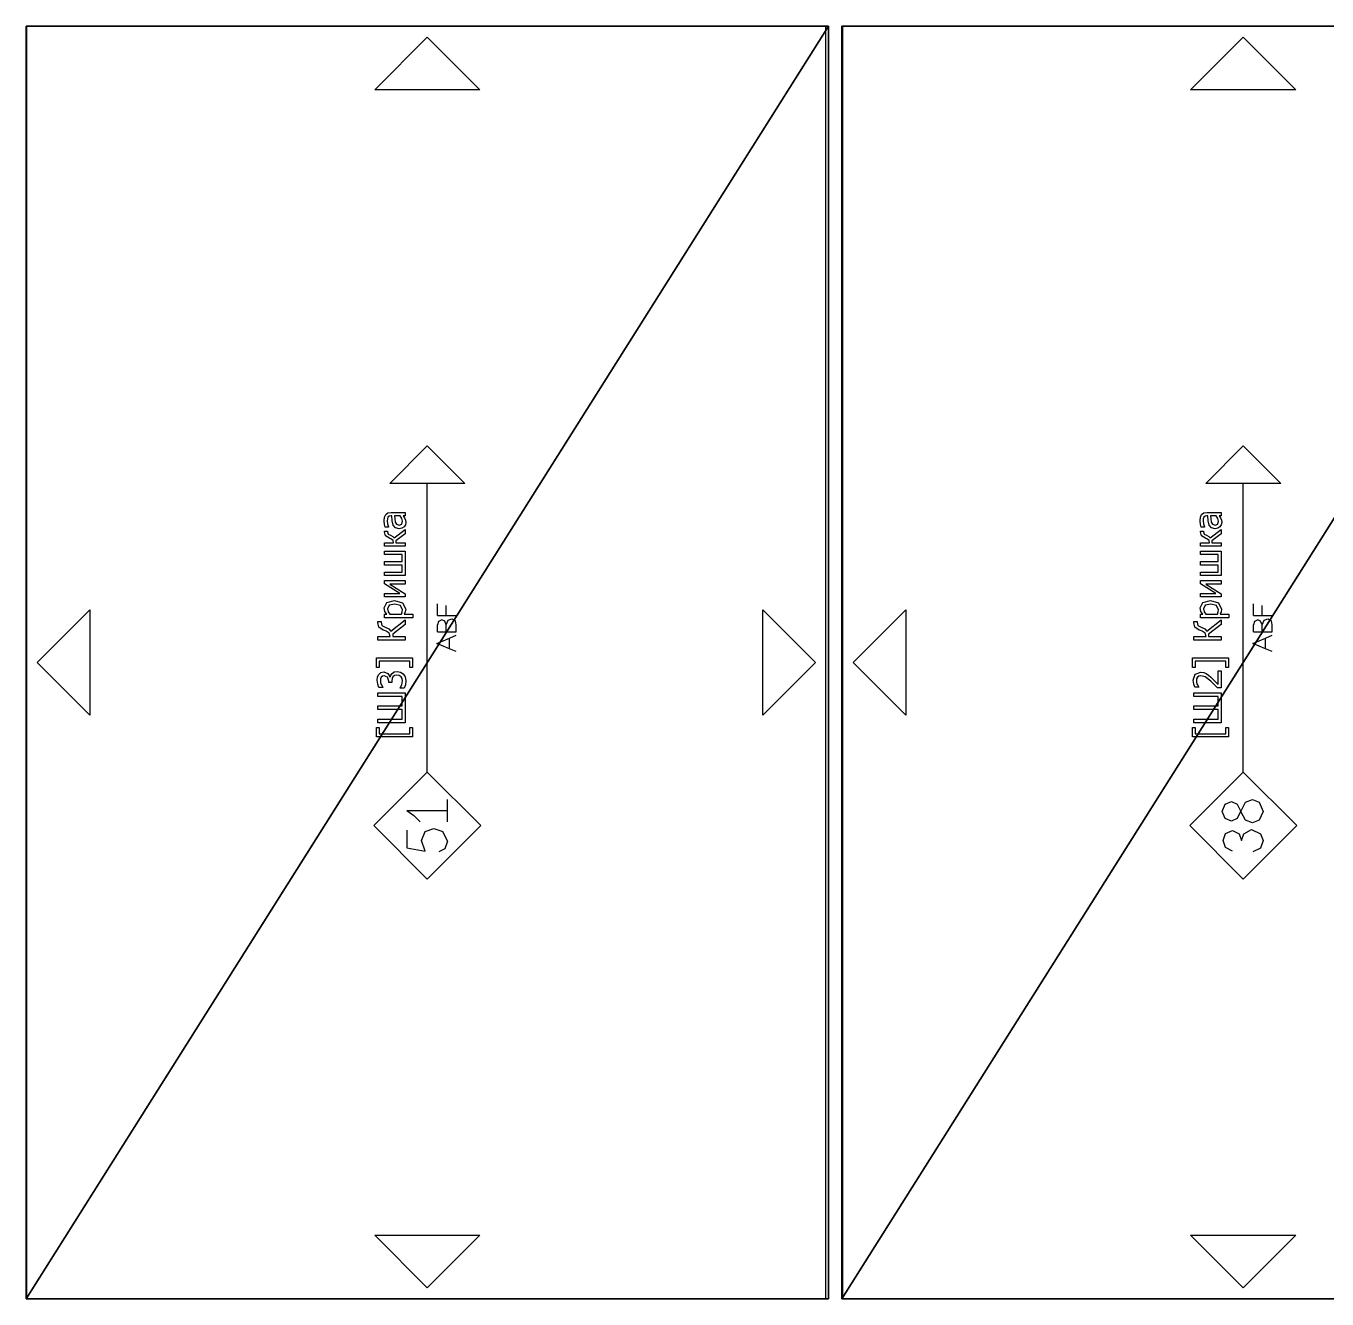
# Model space of a CAD drawing. Header units: millimetres. Extents: x -45532 to 18, y -11338 to 4436.
# Drawn here: x -31074 to -30101, y 0 to 952 of the extents above; entities that cross this region are included whole.
import ezdxf

# ---------------------------------------------------------------- set-up
doc = ezdxf.new("R2010")
doc.units = ezdxf.units.MM
doc.header["$LTSCALE"] = 25.4
doc.layers.get('0').update_dxf_attribs({"true_color": 0xffffff})
for name, color, linetype, true_color in [('ABF_cuttingLines', 134, 'Continuous', 0x009987), ('ABF_edgeBanding', 252, 'Continuous', 0x777799), ('ABF_Label', 190, 'Continuous', 0x9900ff)]:
    doc.layers.add(name, color=color, linetype=linetype, true_color=true_color)

# ---------------------------------------------------------------- blocks, each defined once
blk = doc.blocks.new('Group1176#1')
at = {"layer": 'ABF_Label', "color": 0}
for p, q in [((-35.35, 7.03), (-35.35, 24.09)), ((-35.35, 24.09), (-30.79, 24.09)), ((-30.79, 22.84), (-33.81, 22.84)), ((-33.81, 22.84), (-33.81, 8.29)), ((-30.79, 24.09), (-30.79, 22.84)), ((-28.61, 10.47), (-28.61, 23.51)), ((-28.61, 23.51), (-26.88, 23.51)), ((-26.88, 23.51), (-26.88, 11.97)), ((-22.34, 11.97), (-22.34, 23.51)), ((-22.34, 23.51), (-20.6, 23.51)), ((-20.6, 23.51), (-20.6, 11.97)), ((-16.07, 11.97), (-16.07, 23.51)), ((-16.07, 23.51), (-14.33, 23.51)), ((-14.33, 23.51), (-14.33, 10.47)), ((-11.78, 22.99), (-10.27, 23.52)), ((-11.78, 21.13), (-11.78, 22.99)), ((-11.69, 21.13), (-11.78, 21.13)), ((-11.14, 21.49), (-11.69, 21.13)), ((-10.43, 21.85), (-11.14, 21.49)), ((-9.51, 22.15), (-10.43, 21.85)), ((-10.27, 23.52), (-8.44, 23.78)), ((-8.57, 22.26), (-9.51, 22.15)), ((-7.69, 22.13), (-8.57, 22.26)), ((-8.44, 23.78), (-5.58, 22.81)), ((-6.98, 21.74), (-7.69, 22.13)), ((-6.51, 21.06), (-6.98, 21.74)), ((-6.88, 18.06), (-6.34, 20.1)), ((-6.34, 20.1), (-6.51, 21.06)), ((-5.58, 22.81), (-4.55, 20.19)), ((-4.73, 18.78), (-5.22, 17.58)), ((-4.55, 20.19), (-4.73, 18.78)), ((-2.36, 22.84), (-2.36, 24.09)), ((-2.36, 24.09), (2.19, 24.09)), ((0.66, 22.84), (-2.36, 22.84)), ((0.66, 8.29), (0.66, 22.84)), ((2.19, 24.09), (2.19, 7.03)), ((10.58, 10.47), (10.58, 23.51)), ((10.58, 23.51), (12.31, 23.51)), ((12.31, 23.51), (12.31, 17.63)), ((13.93, 18.15), (14.91, 19.53)), ((14.91, 19.53), (15.2, 20.28)), ((15.2, 20.28), (15.4, 20.88)), ((15.4, 20.88), (16.74, 22.94)), ((16.81, 19.97), (16.01, 18.27)), ((16.74, 22.94), (19, 23.51)), ((17.6, 21.54), (16.81, 19.97)), ((19.1, 21.96), (17.6, 21.54)), ((19, 23.51), (19.54, 23.51)), ((19.54, 21.96), (19.1, 21.96)), ((19.54, 23.51), (19.54, 21.96)), ((21.25, 6.86), (21.25, 20.25)), ((21.25, 20.25), (22.9, 20.25)), ((22.9, 20.25), (22.9, 19.23)), ((22.9, 19.23), (24.26, 20.15)), ((24.14, 18.64), (22.9, 17.84)), ((25.49, 18.95), (24.14, 18.64)), ((24.26, 20.15), (25.89, 20.52)), ((27.23, 18.03), (25.49, 18.95)), ((25.89, 20.52), (28.52, 19.19)), ((28.52, 19.19), (29.46, 15.62)), ((31.17, 10.47), (31.17, 20.25)), ((31.17, 20.25), (32.8, 20.25)), ((32.8, 20.25), (32.8, 13.07)), ((32.8, 13.07), (37.35, 20.25)), ((37.35, 20.25), (38.89, 20.25)), ((38.89, 20.25), (38.89, 10.47)), ((41.27, 10.47), (41.27, 20.25)), ((41.27, 20.25), (42.92, 20.25)), ((42.92, 20.25), (42.92, 11.86)), ((46.24, 11.86), (46.24, 20.25)), ((46.24, 20.25), (47.89, 20.25)), ((47.89, 20.25), (47.89, 11.86)), ((51.21, 11.86), (51.21, 20.25)), ((51.21, 20.25), (52.85, 20.25)), ((52.85, 20.25), (52.85, 10.47)), ((55.24, 10.47), (55.24, 20.25)), ((55.24, 20.25), (56.88, 20.25)), ((56.88, 20.25), (56.88, 15.99)), ((59.14, 18.28), (60.21, 19.8)), ((60.21, 19.8), (61.99, 20.25)), ((61.02, 18.55), (60.44, 17.51)), ((62.06, 18.83), (61.02, 18.55)), ((61.99, 20.25), (62.44, 20.25)), ((62.44, 18.83), (62.06, 18.83)), ((62.44, 20.25), (62.44, 18.83)), ((64.28, 20.04), (65.59, 20.33)), ((64.28, 18.37), (64.28, 20.04)), ((65.92, 18.86), (64.38, 18.37)), ((65.59, 20.33), (67.27, 20.49)), ((67.26, 19.03), (65.92, 18.86)), ((68.2, 18.97), (67.26, 19.03)), ((67.27, 20.49), (68.97, 20.33)), ((68.97, 18.7), (68.2, 18.97)), ((68.97, 20.33), (70.21, 19.76)), ((69.46, 18.15), (68.97, 18.7)), ((70.21, 19.76), (71.01, 18.72)), ((71.01, 18.72), (71.27, 17.16)), ((-12.06, 12.3), (-10.42, 13.87)), ((-10.42, 13.87), (-8.91, 15.44)), ((-8.8, 13.49), (-10.42, 11.96)), ((-8.91, 15.44), (-6.88, 18.06)), ((-6.97, 15.35), (-8.8, 13.49)), ((-6, 16.45), (-6.97, 15.35)), ((-5.22, 17.58), (-6, 16.45)), ((12.31, 17.63), (13.93, 18.15)), ((13.41, 16.44), (12.31, 16.44)), ((12.31, 16.44), (12.31, 10.47)), ((18.01, 10.47), (13.41, 16.44)), ((16.01, 18.27), (14.93, 17.32)), ((14.93, 17.32), (20.22, 10.47)), ((22.9, 17.84), (22.9, 12.3)), ((25.06, 11.75), (27.05, 12.69)), ((27.05, 12.69), (27.76, 15.43)), ((27.76, 15.43), (27.23, 18.03)), ((29.46, 15.62), (28.29, 11.72)), ((37.26, 17.76), (32.66, 10.47)), ((37.26, 10.47), (37.26, 17.76)), ((56.88, 15.99), (57.97, 16.26)), ((57.71, 14.98), (56.88, 14.98)), ((56.88, 14.98), (56.88, 10.47)), ((61.06, 10.47), (57.71, 14.98)), ((57.97, 16.26), (58.74, 17.26)), ((58.74, 17.26), (58.95, 17.77)), ((58.95, 17.77), (59.14, 18.28)), ((59.86, 16.32), (59.13, 15.67)), ((59.13, 15.67), (63.11, 10.47)), ((60.44, 17.51), (59.86, 16.32)), ((63.49, 13.3), (63.92, 15.03)), ((63.72, 12.06), (63.49, 13.3)), ((63.92, 15.03), (65.27, 16.17)), ((64.38, 18.37), (64.28, 18.37)), ((65.62, 14.57), (65.19, 13.41)), ((65.19, 13.41), (65.66, 12.14)), ((65.27, 16.17), (67.22, 16.69)), ((66.7, 15.19), (65.62, 14.57)), ((68.15, 15.45), (66.7, 15.19)), ((67.22, 16.69), (69.64, 16.9)), ((69.64, 15.59), (68.15, 15.45)), ((68.45, 12.05), (69.64, 12.88)), ((69.64, 17.22), (69.46, 18.15)), ((69.64, 16.9), (69.64, 17.22)), ((69.64, 12.88), (69.64, 15.59)), ((71.27, 17.16), (71.27, 10.47)), ((-89.63, 5.05), (-87.86, 8.43)), ((-87.86, 8.43), (-84.57, 9.58)), ((-84.57, 9.58), (-81.22, 8.43)), ((-81.22, 8.43), (-79.85, 5.05)), ((-75.34, 5.6), (-74.16, 8.55)), ((-74.16, 8.55), (-70.75, 10.02)), ((-70.75, 10.02), (-67.27, 8.55)), ((-67.27, 8.55), (-66.05, 5.6)), ((-30.79, 7.03), (-35.35, 7.03)), ((-33.81, 8.29), (-30.79, 8.29)), ((-30.79, 8.29), (-30.79, 7.03)), ((-14.33, 10.47), (-28.61, 10.47)), ((-26.88, 11.97), (-22.34, 11.97)), ((-20.6, 11.97), (-16.07, 11.97)), ((-12.06, 10.47), (-12.06, 12.3)), ((-4.01, 10.47), (-12.06, 10.47)), ((-10.42, 11.96), (-4.01, 11.96)), ((-4.01, 11.96), (-4.01, 10.47)), ((-2.36, 7.03), (-2.36, 8.29)), ((-2.36, 8.29), (0.66, 8.29)), ((2.19, 7.03), (-2.36, 7.03)), ((12.31, 10.47), (10.58, 10.47)), ((20.22, 10.47), (18.01, 10.47)), ((22.9, 6.86), (21.25, 6.86)), ((22.9, 12.3), (24.01, 11.87)), ((24.05, 10.44), (22.9, 10.96)), ((22.9, 10.96), (22.9, 6.86)), ((24.01, 11.87), (25.06, 11.75)), ((25.33, 10.27), (24.05, 10.44)), ((28.29, 11.72), (25.33, 10.27)), ((32.66, 10.47), (31.17, 10.47)), ((38.89, 10.47), (37.26, 10.47)), ((52.85, 10.47), (41.27, 10.47)), ((42.92, 11.86), (46.24, 11.86)), ((47.89, 11.86), (51.21, 11.86)), ((56.88, 10.47), (55.24, 10.47)), ((63.11, 10.47), (61.06, 10.47)), ((64.35, 11.06), (63.72, 12.06)), ((65.31, 10.42), (64.35, 11.06)), ((66.46, 10.2), (65.31, 10.42)), ((65.66, 12.14), (67.04, 11.71)), ((67.6, 10.32), (66.46, 10.2)), ((67.04, 11.71), (68.45, 12.05)), ((68.44, 10.67), (67.6, 10.32)), ((69.1, 11.09), (68.44, 10.67)), ((69.64, 11.51), (69.1, 11.09)), ((69.64, 10.47), (69.64, 11.51)), ((71.27, 10.47), (69.64, 10.47)), ((-81.39, 1.9), (-84.57, 0.87)), ((-84.57, 0.87), (-81.39, -0.24)), ((-79.85, 5.05), (-81.39, 1.9)), ((-74.16, 2.85), (-75.34, 5.6)), ((-74.85, -1.04), (-70.75, 1.17)), ((-74.16, 2.85), (-70.75, 1.17)), ((-67.27, 2.85), (-70.75, 1.17)), ((-70.75, 1.17), (-66.27, -1.04)), ((-66.05, 5.6), (-67.27, 2.85)), ((-52.04, 0), (85.06, 0)), ((-88.12, -8.23), (-89.89, -4.51)), ((-81.39, -0.24), (-79.31, -3.93)), ((-79.31, -3.93), (-81.39, -8.23)), ((-76.15, -4.32), (-74.85, -1.04)), ((-74.85, -7.6), (-76.15, -4.32)), ((-66.27, -1.04), (-64.99, -4.32)), ((-64.99, -4.32), (-66.27, -7.6)), ((6.49, -10.57), (8.95, -4.58)), ((8.95, -4.58), (11.61, -10.57)), ((14.53, -4.88), (17.96, -4.88)), ((14.53, -4.88), (14.53, -8.98)), ((19.51, -5.38), (17.96, -4.88)), ((20.29, -6.84), (19.51, -5.38)), ((22.27, -4.79), (22.27, -8.97)), ((22.27, -4.79), (27.81, -4.79)), ((-84.57, -9.48), (-88.12, -8.23)), ((-81.39, -8.23), (-84.57, -9.48)), ((-70.75, -9.48), (-74.85, -7.6)), ((-66.27, -7.6), (-70.75, -9.48)), ((5.21, -13.72), (6.49, -10.57)), ((6.49, -10.57), (11.61, -10.57)), ((11.61, -10.57), (13.01, -13.72)), ((14.53, -8.98), (14.53, -13.72)), ((14.53, -8.98), (17.96, -8.98)), ((17.96, -8.98), (19.55, -8.25)), ((17.96, -8.98), (20.04, -9.9)), ((19.55, -8.25), (20.29, -6.84)), ((20.74, -11.59), (19.76, -13.36)), ((20.04, -9.9), (20.74, -11.59)), ((22.27, -8.97), (27.09, -8.97)), ((22.27, -8.97), (22.27, -13.72)), ((14.53, -13.72), (17.96, -13.72)), ((17.96, -13.72), (19.76, -13.36))]:
    blk.add_line(p, q, dxfattribs=at)
for points in [[(-52.04, 0, 0), (-77.44, -25.4, 0), (-102.84, 0, 0), (-77.44, 25.4, 0), (-52.04, 0, 0)], [(85.06, 17.78, 0), (102.84, 0, 0), (85.06, -17.78, 0), (85.06, 17.78, 0)]]:
    blk.add_polyline3d(points, close=True, dxfattribs=at)
blk = doc.blocks.new('Group1802#1')
at = {"layer": 'ABF_cuttingLines', "color": 0}
blk.add_polyline3d([(-288.79, -3156.55, 0), (308.81, -3156.55, 0), (308.81, -2205.35, 0), (-288.79, -2205.35, 0), (-288.79, -3156.55, 0)], close=True, dxfattribs=at)
blk = doc.blocks.new('Group1803#1')
at = {"layer": 'ABF_edgeBanding', "color": 0}
for points in [[(10.81, -2213.22, 0), (50.16, -2252.56, 0), (-28.53, -2252.56, 0), (10.81, -2213.22, 0)], [(-280.92, -2680.95, 0), (-241.57, -2641.6, 0), (-241.57, -2720.29, 0), (-280.92, -2680.95, 0)], [(10.81, -3148.68, 0), (-28.53, -3109.34, 0), (50.16, -3109.34, 0), (10.81, -3148.68, 0)]]:
    blk.add_polyline3d(points, close=True, dxfattribs=at)
blk = doc.blocks.new('___#46')
at = {"color": 0}
for p, q in [((-289.19, -2204.95), (-289.19, -3156.95)), ((310.81, -2204.95), (-289.19, -2204.95)), ((-289.19, -2204.95, 18), (-289.19, -3156.95, 18)), ((310.81, -2204.95, 18), (-289.19, -2204.95, 18)), ((-289.19, -2204.95), (-289.19, -3156.95)), ((-289.19, -2204.95, 18), (-289.19, -3156.95, 18)), ((-289.19, -2204.95), (-289.19, -2204.95, 18)), ((310.81, -2204.95), (-289.19, -2204.95)), ((-289.19, -2204.95), (-289.19, -2204.95, 18)), ((310.81, -2204.95, 18), (-289.19, -2204.95, 18)), ((-289.19, -3156.95), (310.81, -3156.95)), ((-289.19, -3156.95, 18), (310.81, -3156.95, 18)), ((-289.19, -3156.95), (-289.19, -3156.95, 18)), ((-289.19, -3156.95), (310.81, -3156.95)), ((-289.19, -3156.95, 18), (310.81, -3156.95, 18)), ((-289.19, -3156.95), (-289.19, -3156.95, 18))]:
    blk.add_line(p, q, dxfattribs=at)
at = {"layer": 'ABF_cuttingLines', "color": 0}
blk.add_blockref('Group1802#1', (0, 0, 18), dxfattribs=at)
at = {"layer": 'ABF_edgeBanding', "color": 0}
blk.add_blockref('Group1803#1', (0, 0, 18), dxfattribs=at)
at = {"layer": 'ABF_Label', "color": 0, "xscale": 1.574803149606299, "yscale": 1.574803149606299, "rotation": 90}
blk.add_blockref('Group1176#1', (10.81, -2680.95, 18), dxfattribs=at)
at = {"color": 0}
mesh = blk.add_polyface(dxfattribs=at)
corners = [(310.81, -2204.95), (-289.19, -3156.95), (-289.19, -2204.95), (310.81, -3156.95)]
mesh.append_faces([[corners[k] for k in face] for face in [(0, 1, 2), (1, 0, 3)]], dxfattribs={"vtx0": -1, "color": 0})
at = {"color": 7, "true_color": 0xffffff}
mesh = blk.add_polyface(dxfattribs=at)
corners = [(-289.19, -3156.95, 18), (310.81, -2204.95, 18), (-289.19, -2204.95, 18), (310.81, -3156.95, 18)]
mesh.append_faces([[corners[k] for k in face] for face in [(0, 1, 2), (1, 0, 3)]], dxfattribs={"vtx0": -1, "color": 7})
at = {"color": 0}
mesh = blk.add_polyface(dxfattribs=at)
corners = [(-289.19, -2204.95, 18), (-289.19, -3156.95), (-289.19, -3156.95, 18), (-289.19, -2204.95)]
mesh.append_faces([[corners[k] for k in face] for face in [(0, 1, 2), (1, 0, 3)]], dxfattribs={"vtx0": -1, "color": 0})
mesh = blk.add_polyface(dxfattribs=at)
corners = [(-289.19, -2204.95, 18), (310.81, -2204.95), (-289.19, -2204.95), (310.81, -2204.95, 18)]
mesh.append_faces([[corners[k] for k in face] for face in [(0, 1, 2), (1, 0, 3)]], dxfattribs={"vtx0": -1, "color": 0})
mesh = blk.add_polyface(dxfattribs=at)
corners = [(310.81, -3156.95, 18), (-289.19, -3156.95), (310.81, -3156.95), (-289.19, -3156.95, 18)]
mesh.append_faces([[corners[k] for k in face] for face in [(0, 1, 2), (1, 0, 3)]], dxfattribs={"vtx0": -1, "color": 0})
blk = doc.blocks.new('Group1203#1')
at = {"layer": 'ABF_Label', "color": 0}
for p, q in [((-35.35, 7.03), (-35.35, 24.09)), ((-35.35, 24.09), (-30.79, 24.09)), ((-30.79, 22.84), (-33.81, 22.84)), ((-33.81, 22.84), (-33.81, 8.29)), ((-30.79, 24.09), (-30.79, 22.84)), ((-28.61, 10.47), (-28.61, 23.51)), ((-28.61, 23.51), (-26.88, 23.51)), ((-26.88, 23.51), (-26.88, 11.97)), ((-22.34, 11.97), (-22.34, 23.51)), ((-22.34, 23.51), (-20.6, 23.51)), ((-20.6, 23.51), (-20.6, 11.97)), ((-16.07, 11.97), (-16.07, 23.51)), ((-16.07, 23.51), (-14.33, 23.51)), ((-14.33, 23.51), (-14.33, 10.47)), ((-11.8, 22.97), (-10.26, 23.53)), ((-11.8, 21.13), (-11.8, 22.97)), ((-11.7, 21.13), (-11.8, 21.13)), ((-11.14, 21.48), (-11.7, 21.13)), ((-10.41, 21.85), (-11.14, 21.48)), ((-9.48, 22.15), (-10.41, 21.85)), ((-10.26, 23.53), (-8.4, 23.78)), ((-8.54, 22.26), (-9.48, 22.15)), ((-8.92, 18.26), (-7, 18.82)), ((-7.68, 22.18), (-8.54, 22.26)), ((-8.4, 23.78), (-6.85, 23.6)), ((-6.94, 21.86), (-7.68, 22.18)), ((-7, 18.82), (-6.26, 20.45)), ((-6.45, 21.3), (-6.94, 21.86)), ((-5.2, 18.74), (-6.9, 17.71)), ((-6.85, 23.6), (-5.65, 23.04)), ((-6.26, 20.45), (-6.45, 21.3)), ((-5.65, 23.04), (-4.78, 22.03)), ((-4.49, 20.64), (-5.2, 18.74)), ((-4.78, 22.03), (-4.49, 20.64)), ((-2.36, 22.84), (-2.36, 24.09)), ((-2.36, 24.09), (2.19, 24.09)), ((0.66, 22.84), (-2.36, 22.84)), ((0.66, 8.29), (0.66, 22.84)), ((2.19, 24.09), (2.19, 7.03)), ((10.58, 10.47), (10.58, 23.51)), ((10.58, 23.51), (12.31, 23.51)), ((12.31, 23.51), (12.31, 17.63)), ((13.93, 18.15), (14.91, 19.53)), ((14.91, 19.53), (15.2, 20.28)), ((15.2, 20.28), (15.4, 20.88)), ((15.4, 20.88), (16.74, 22.94)), ((16.81, 19.97), (16.01, 18.27)), ((16.74, 22.94), (19, 23.51)), ((17.6, 21.54), (16.81, 19.97)), ((19.1, 21.96), (17.6, 21.54)), ((19, 23.51), (19.54, 23.51)), ((19.54, 21.96), (19.1, 21.96)), ((19.54, 23.51), (19.54, 21.96)), ((21.25, 6.86), (21.25, 20.25)), ((21.25, 20.25), (22.9, 20.25)), ((22.9, 20.25), (22.9, 19.23)), ((22.9, 19.23), (24.26, 20.15)), ((24.14, 18.64), (22.9, 17.84)), ((25.49, 18.95), (24.14, 18.64)), ((24.26, 20.15), (25.89, 20.52)), ((27.23, 18.03), (25.49, 18.95)), ((25.89, 20.52), (28.52, 19.19)), ((28.52, 19.19), (29.46, 15.62)), ((31.17, 10.47), (31.17, 20.25)), ((31.17, 20.25), (32.8, 20.25)), ((32.8, 20.25), (32.8, 13.07)), ((32.8, 13.07), (37.35, 20.25)), ((37.35, 20.25), (38.89, 20.25)), ((38.89, 20.25), (38.89, 10.47)), ((41.27, 10.47), (41.27, 20.25)), ((41.27, 20.25), (42.92, 20.25)), ((42.92, 20.25), (42.92, 11.86)), ((46.24, 11.86), (46.24, 20.25)), ((46.24, 20.25), (47.89, 20.25)), ((47.89, 20.25), (47.89, 11.86)), ((51.21, 11.86), (51.21, 20.25)), ((51.21, 20.25), (52.85, 20.25)), ((52.85, 20.25), (52.85, 10.47)), ((55.24, 10.47), (55.24, 20.25)), ((55.24, 20.25), (56.88, 20.25)), ((56.88, 20.25), (56.88, 15.99)), ((59.14, 18.28), (60.21, 19.8)), ((60.21, 19.8), (61.99, 20.25)), ((61.02, 18.55), (60.44, 17.51)), ((62.06, 18.83), (61.02, 18.55)), ((61.99, 20.25), (62.44, 20.25)), ((62.44, 18.83), (62.06, 18.83)), ((62.44, 20.25), (62.44, 18.83)), ((64.28, 20.04), (65.59, 20.33)), ((64.28, 18.37), (64.28, 20.04)), ((65.92, 18.86), (64.38, 18.37)), ((65.59, 20.33), (67.27, 20.49)), ((67.26, 19.03), (65.92, 18.86)), ((68.2, 18.97), (67.26, 19.03)), ((67.27, 20.49), (68.97, 20.33)), ((68.97, 18.7), (68.2, 18.97)), ((68.97, 20.33), (70.21, 19.76)), ((69.46, 18.15), (68.97, 18.7)), ((70.21, 19.76), (71.01, 18.72)), ((71.01, 18.72), (71.27, 17.16)), ((-12.16, 11), (-12.16, 12.85)), ((-12.16, 12.85), (-12.04, 12.85)), ((-12.04, 12.85), (-10.56, 12.08)), ((-9.5, 16.81), (-9.5, 18.26)), ((-9.5, 18.26), (-8.92, 18.26)), ((-8.75, 16.81), (-9.5, 16.81)), ((-7.66, 16.71), (-8.75, 16.81)), ((-6.79, 16.34), (-7.66, 16.71)), ((-7.63, 11.88), (-6.73, 12.44)), ((-6.9, 17.71), (-6.9, 17.59)), ((-6.9, 17.59), (-6.02, 17.32)), ((-6.22, 15.63), (-6.79, 16.34)), ((-6.73, 12.44), (-6.2, 13.29)), ((-6.01, 14.46), (-6.22, 15.63)), ((-6.2, 13.29), (-6.01, 14.46)), ((-6.02, 17.32), (-5.15, 16.75)), ((-4.54, 12.71), (-5.39, 11.4)), ((-5.15, 16.75), (-4.49, 15.78)), ((-4.23, 14.34), (-4.54, 12.71)), ((-4.49, 15.78), (-4.23, 14.34)), ((12.31, 17.63), (13.93, 18.15)), ((13.41, 16.44), (12.31, 16.44)), ((12.31, 16.44), (12.31, 10.47)), ((18.01, 10.47), (13.41, 16.44)), ((16.01, 18.27), (14.93, 17.32)), ((14.93, 17.32), (20.22, 10.47)), ((22.9, 17.84), (22.9, 12.3)), ((25.06, 11.75), (27.05, 12.69)), ((27.05, 12.69), (27.76, 15.43)), ((27.76, 15.43), (27.23, 18.03)), ((29.46, 15.62), (28.29, 11.72)), ((37.26, 17.76), (32.66, 10.47)), ((37.26, 10.47), (37.26, 17.76)), ((56.88, 15.99), (57.97, 16.26)), ((57.71, 14.98), (56.88, 14.98)), ((56.88, 14.98), (56.88, 10.47)), ((61.06, 10.47), (57.71, 14.98)), ((57.97, 16.26), (58.74, 17.26)), ((58.74, 17.26), (58.95, 17.77)), ((58.95, 17.77), (59.14, 18.28)), ((59.86, 16.32), (59.13, 15.67)), ((59.13, 15.67), (63.11, 10.47)), ((60.44, 17.51), (59.86, 16.32)), ((63.49, 13.3), (63.92, 15.03)), ((63.72, 12.06), (63.49, 13.3)), ((63.92, 15.03), (65.27, 16.17)), ((64.38, 18.37), (64.28, 18.37)), ((65.62, 14.57), (65.19, 13.41)), ((65.19, 13.41), (65.66, 12.14)), ((65.27, 16.17), (67.22, 16.69)), ((66.7, 15.19), (65.62, 14.57)), ((68.15, 15.45), (66.7, 15.19)), ((67.22, 16.69), (69.64, 16.9)), ((69.64, 15.59), (68.15, 15.45)), ((68.45, 12.05), (69.64, 12.88)), ((69.64, 17.22), (69.46, 18.15)), ((69.64, 16.9), (69.64, 17.22)), ((69.64, 12.88), (69.64, 15.59)), ((71.27, 17.16), (71.27, 10.47)), ((-88.05, 9.79), (-89.64, 0.95)), ((-79.63, 9.79), (-88.05, 9.79)), ((-72.6, 6.39), (-75.67, 3.41)), ((-70.34, 9.79), (-72.6, 6.39)), ((-70.34, 9.79), (-70.34, -9.63)), ((-30.79, 7.03), (-35.35, 7.03)), ((-33.81, 8.29), (-30.79, 8.29)), ((-30.79, 8.29), (-30.79, 7.03)), ((-14.33, 10.47), (-28.61, 10.47)), ((-26.88, 11.97), (-22.34, 11.97)), ((-20.6, 11.97), (-16.07, 11.97)), ((-10.54, 10.43), (-12.16, 11)), ((-10.56, 12.08), (-8.7, 11.71)), ((-8.6, 10.2), (-10.54, 10.43)), ((-8.7, 11.71), (-7.63, 11.88)), ((-6.77, 10.5), (-8.6, 10.2)), ((-5.39, 11.4), (-6.77, 10.5)), ((-2.36, 7.03), (-2.36, 8.29)), ((-2.36, 8.29), (0.66, 8.29)), ((2.19, 7.03), (-2.36, 7.03)), ((12.31, 10.47), (10.58, 10.47)), ((20.22, 10.47), (18.01, 10.47)), ((22.9, 6.86), (21.25, 6.86)), ((22.9, 12.3), (24.01, 11.87)), ((24.05, 10.44), (22.9, 10.96)), ((22.9, 10.96), (22.9, 6.86)), ((24.01, 11.87), (25.06, 11.75)), ((25.33, 10.27), (24.05, 10.44)), ((28.29, 11.72), (25.33, 10.27)), ((32.66, 10.47), (31.17, 10.47)), ((38.89, 10.47), (37.26, 10.47)), ((52.85, 10.47), (41.27, 10.47)), ((42.92, 11.86), (46.24, 11.86)), ((47.89, 11.86), (51.21, 11.86)), ((56.88, 10.47), (55.24, 10.47)), ((63.11, 10.47), (61.06, 10.47)), ((64.35, 11.06), (63.72, 12.06)), ((65.31, 10.42), (64.35, 11.06)), ((66.46, 10.2), (65.31, 10.42)), ((65.66, 12.14), (67.04, 11.71)), ((67.6, 10.32), (66.46, 10.2)), ((67.04, 11.71), (68.45, 12.05)), ((68.44, 10.67), (67.6, 10.32)), ((69.1, 11.09), (68.44, 10.67)), ((69.64, 11.51), (69.1, 11.09)), ((69.64, 10.47), (69.64, 11.51)), ((71.27, 10.47), (69.64, 10.47)), ((-89.64, 0.95), (-84.52, 2.81)), ((-84.52, 2.81), (-80.25, 0.95)), ((-80.25, 0.95), (-78.88, -3.13)), ((-52.04, 0), (85.06, 0)), ((-88.45, -8.28), (-89.89, -5.45)), ((-78.88, -3.13), (-80.25, -7.38)), ((6.49, -10.57), (8.95, -4.58)), ((8.95, -4.58), (11.61, -10.57)), ((14.53, -4.88), (17.96, -4.88)), ((14.53, -4.88), (14.53, -8.98)), ((19.51, -5.38), (17.96, -4.88)), ((20.29, -6.84), (19.51, -5.38)), ((22.27, -4.79), (22.27, -8.97)), ((22.27, -4.79), (27.81, -4.79)), ((-84.77, -9.63), (-88.45, -8.28)), ((-84.77, -9.63), (-80.25, -7.38)), ((-75.67, -9.63), (-70.34, -9.63)), ((-70.34, -9.63), (-64.99, -9.63)), ((5.21, -13.72), (6.49, -10.57)), ((6.49, -10.57), (11.61, -10.57)), ((11.61, -10.57), (13.01, -13.72)), ((14.53, -8.98), (14.53, -13.72)), ((14.53, -8.98), (17.96, -8.98)), ((17.96, -8.98), (19.55, -8.25)), ((17.96, -8.98), (20.04, -9.9)), ((19.55, -8.25), (20.29, -6.84)), ((20.74, -11.59), (19.76, -13.36)), ((20.04, -9.9), (20.74, -11.59)), ((22.27, -8.97), (27.09, -8.97)), ((22.27, -8.97), (22.27, -13.72)), ((14.53, -13.72), (17.96, -13.72)), ((17.96, -13.72), (19.76, -13.36))]:
    blk.add_line(p, q, dxfattribs=at)
for points in [[(-52.04, 0, 0), (-77.44, -25.4, 0), (-102.84, 0, 0), (-77.44, 25.4, 0), (-52.04, 0, 0)], [(85.06, 17.78, 0), (102.84, 0, 0), (85.06, -17.78, 0), (85.06, 17.78, 0)]]:
    blk.add_polyline3d(points, close=True, dxfattribs=at)
blk = doc.blocks.new('Group1804#1')
at = {"layer": 'ABF_cuttingLines', "color": 0}
blk.add_polyline3d([(-410.72, -4434.28, 0), (186.88, -4434.28, 0), (186.88, -3483.08, 0), (-410.72, -3483.08, 0), (-410.72, -4434.28, 0)], close=True, dxfattribs=at)
blk = doc.blocks.new('Group1805#1')
at = {"layer": 'ABF_edgeBanding', "color": 0}
for points in [[(-111.12, -3490.95, 0), (-71.78, -3530.29, 0), (-150.47, -3530.29, 0), (-111.12, -3490.95, 0)], [(-402.85, -3958.68, 0), (-363.51, -3919.33, 0), (-363.51, -3998.02, 0), (-402.85, -3958.68, 0)], [(179.01, -3958.68, 0), (139.67, -3998.02, 0), (139.67, -3919.33, 0), (179.01, -3958.68, 0)], [(-111.12, -4426.41, 0), (-150.47, -4387.06, 0), (-71.78, -4387.06, 0), (-111.12, -4426.41, 0)]]:
    blk.add_polyline3d(points, close=True, dxfattribs=at)
blk = doc.blocks.new('___#47')
at = {"color": 0}
for p, q in [((-411.12, -3482.68), (-411.12, -4434.68)), ((188.88, -3482.68), (-411.12, -3482.68)), ((-411.12, -3482.68, 18), (-411.12, -4434.68, 18)), ((188.88, -3482.68, 18), (-411.12, -3482.68, 18)), ((-411.12, -3482.68), (-411.12, -4434.68)), ((-411.12, -3482.68, 18), (-411.12, -4434.68, 18)), ((-411.12, -3482.68), (-411.12, -3482.68, 18)), ((188.88, -3482.68), (-411.12, -3482.68)), ((-411.12, -3482.68), (-411.12, -3482.68, 18)), ((188.88, -3482.68, 18), (-411.12, -3482.68, 18)), ((188.88, -4434.68), (188.88, -3482.68)), ((188.88, -4434.68, 18), (188.88, -3482.68, 18)), ((188.88, -4434.68), (188.88, -3482.68)), ((188.88, -3482.68), (188.88, -3482.68, 18)), ((188.88, -4434.68, 18), (188.88, -3482.68, 18)), ((188.88, -3482.68), (188.88, -3482.68, 18)), ((-411.12, -4434.68), (188.88, -4434.68)), ((-411.12, -4434.68, 18), (188.88, -4434.68, 18)), ((-411.12, -4434.68), (-411.12, -4434.68, 18)), ((-411.12, -4434.68), (188.88, -4434.68)), ((-411.12, -4434.68, 18), (188.88, -4434.68, 18)), ((-411.12, -4434.68), (-411.12, -4434.68, 18)), ((188.88, -4434.68), (188.88, -4434.68, 18)), ((188.88, -4434.68), (188.88, -4434.68, 18))]:
    blk.add_line(p, q, dxfattribs=at)
at = {"layer": 'ABF_cuttingLines', "color": 0}
blk.add_blockref('Group1804#1', (0, 0, 18), dxfattribs=at)
at = {"layer": 'ABF_edgeBanding', "color": 0}
blk.add_blockref('Group1805#1', (0, 0, 18), dxfattribs=at)
at = {"layer": 'ABF_Label', "color": 0, "xscale": 1.574803149606299, "yscale": 1.574803149606299, "rotation": 90}
blk.add_blockref('Group1203#1', (-111.12, -3958.68, 18), dxfattribs=at)
at = {"color": 0}
mesh = blk.add_polyface(dxfattribs=at)
corners = [(188.88, -3482.68), (-411.12, -4434.68), (-411.12, -3482.68), (188.88, -4434.68)]
mesh.append_faces([[corners[k] for k in face] for face in [(0, 1, 2), (1, 0, 3)]], dxfattribs={"vtx0": -1, "color": 0})
at = {"color": 7, "true_color": 0xffffff}
mesh = blk.add_polyface(dxfattribs=at)
corners = [(-411.12, -4434.68, 18), (188.88, -3482.68, 18), (-411.12, -3482.68, 18), (188.88, -4434.68, 18)]
mesh.append_faces([[corners[k] for k in face] for face in [(0, 1, 2), (1, 0, 3)]], dxfattribs={"vtx0": -1, "color": 7})
at = {"color": 0}
mesh = blk.add_polyface(dxfattribs=at)
corners = [(-411.12, -3482.68, 18), (-411.12, -4434.68), (-411.12, -4434.68, 18), (-411.12, -3482.68)]
mesh.append_faces([[corners[k] for k in face] for face in [(0, 1, 2), (1, 0, 3)]], dxfattribs={"vtx0": -1, "color": 0})
mesh = blk.add_polyface(dxfattribs=at)
corners = [(-411.12, -3482.68, 18), (188.88, -3482.68), (-411.12, -3482.68), (188.88, -3482.68, 18)]
mesh.append_faces([[corners[k] for k in face] for face in [(0, 1, 2), (1, 0, 3)]], dxfattribs={"vtx0": -1, "color": 0})
mesh = blk.add_polyface(dxfattribs=at)
corners = [(188.88, -3482.68), (188.88, -4434.68, 18), (188.88, -4434.68), (188.88, -3482.68, 18)]
mesh.append_faces([[corners[k] for k in face] for face in [(0, 1, 2), (1, 0, 3)]], dxfattribs={"vtx0": -1, "color": 0})
mesh = blk.add_polyface(dxfattribs=at)
corners = [(188.88, -4434.68, 18), (-411.12, -4434.68), (188.88, -4434.68), (-411.12, -4434.68, 18)]
mesh.append_faces([[corners[k] for k in face] for face in [(0, 1, 2), (1, 0, 3)]], dxfattribs={"vtx0": -1, "color": 0})
blk = doc.blocks.new('_48501___EGGER_W_1000_ST9___2800207018__THICKNESS_18')
at = {"color": 0}
for name, p in [('___#47', (-30662.88, 4434.68)), ('___#46', (-30174.81, 3156.95))]:
    blk.add_blockref(name, p, dxfattribs=at)

msp = doc.modelspace()

# ---------------------------------------------------------------- block references
at = {"color": 0}
msp.add_blockref('_48501___EGGER_W_1000_ST9___2800207018__THICKNESS_18', (0, 0), dxfattribs=at)

doc.saveas('drawing.dxf')
